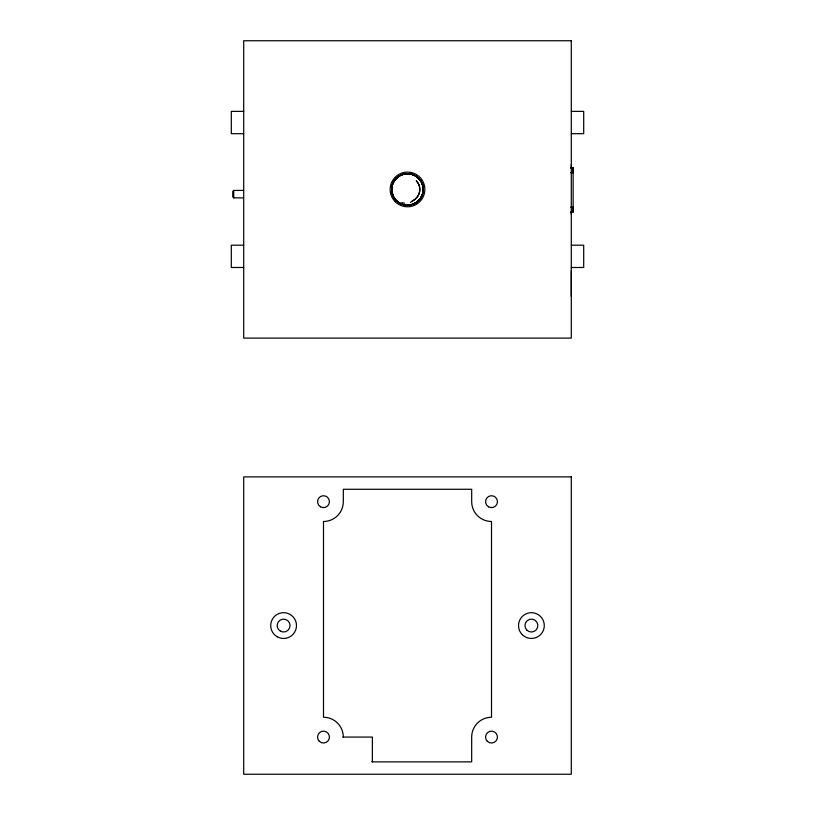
<?xml version="1.0" encoding="UTF-8"?>
<svg xmlns="http://www.w3.org/2000/svg" width="815" height="815" viewBox="0 0 815 815"><rect width="100%" height="100%" fill="white"/><g stroke="black" fill="none" stroke-linecap="round" stroke-linejoin="round"><path stroke-width="1.22" d="M571.295 296.487L571.295 270.712M571.295 214.213L571.295 211.676M571.295 168.461L571.295 164.65M570.653 212.114L573.128 212.114L573.128 207.153L570.632 207.153M570.653 167.809L573.128 167.809L573.128 172.76L570.632 172.76M573.128 169.408L573.128 171.028L573.128 167.809M573.128 212.114L573.128 208.895L573.128 210.627M396.375 200.561A15.801 15.77 -66.9 0 0 407.5 205.166A15.801 15.77 68.1 0 0 418.625 200.561A15.801 15.77 23.1 0 0 423.24 189.437A15.801 15.77 -22 0 0 418.625 178.302A15.801 15.77 -67.1 0 0 407.5 173.697L406.359 174.043C411.106 172.933 416.699 175.796 419.827 179.657L417.677 177.425M391.648 189.457A15.801 15.77 -22 0 0 396.243 200.592A15.801 15.77 -67.6 0 0 407.5 205.166A15.801 15.77 67.4 0 0 418.625 200.561A15.801 15.77 21.3 0 0 423.24 189.437A15.801 15.77 -22.6 0 0 418.625 178.302A15.801 15.77 -68.8 0 0 407.5 173.697A15.801 15.77 67.9 0 0 396.375 178.302L392.942 183.457A15.74 15.74 0 0 0 392.983 195.498L391.76 189.437A15.801 15.77 -22.6 0 0 396.294 200.643A15.801 15.77 -24.3 0 1 391.648 189.6A15.801 15.77 -23.8 0 0 396.314 200.673M394.419 180.686L396.375 178.302A15.801 15.77 67.1 0 1 407.5 173.697A15.801 15.77 -69.4 0 1 418.625 178.302A15.801 15.77 -23.8 0 1 423.24 189.437A15.801 15.77 20.7 0 1 418.625 200.561A15.801 15.77 66.4 0 1 407.5 205.166A15.801 15.77 -68 0 1 396.314 200.5A15.801 15.77 -68.5 0 0 407.5 205.166A15.801 15.77 65.8 0 0 418.625 200.561A15.801 15.77 22.4 0 0 423.24 189.437A15.801 15.77 -24.3 0 0 418.625 178.302A15.801 15.77 -22.8 0 1 423.24 189.549A15.801 15.77 22 0 1 418.594 200.592A15.801 15.77 67.3 0 1 407.378 205.166M243.563 190.425L233.732 190.425L232.744 191.413L232.744 196.863L233.732 197.862L243.563 197.862M414.967 199.563L410.414 202.426M407.5 173.87L409.252 173.799M243.705 111.37L231.307 111.37L231.307 133.68L243.705 133.68M571.295 111.37L583.693 111.37L583.693 133.68L571.295 133.68M243.705 245.193L231.307 245.193L231.307 267.493L243.705 267.493M571.295 245.193L583.693 245.193L583.693 267.493L571.295 267.493M342.789 737.076L372.373 737.076L372.373 761.862M371.834 761.862L471.681 761.862L471.681 737.076A19.825 19.825 0 0 1 491.506 717.251L491.506 521.488A19.825 19.825 0 0 1 471.681 501.663L471.681 489.275L343.319 489.275L343.319 501.663A19.825 19.825 0 0 1 323.494 521.488L323.494 717.251A19.825 19.825 0 0 1 343.319 737.076M401.785 202.66L404.627 203.18M573.128 170.284L573.128 209.638M233.732 190.425L233.732 197.862M391.648 189.406A15.801 15.77 21.3 0 1 396.294 178.22A15.801 15.77 22 0 0 391.648 189.263M396.375 178.302A15.801 15.77 67.6 0 1 407.582 173.697A15.801 15.77 66.7 0 0 396.375 178.302A15.801 15.77 66.1 0 1 407.52 173.697A15.801 15.77 -68.2 0 1 418.655 178.332M396.273 200.622A15.801 15.77 -22.8 0 1 391.648 189.426M407.5 173.697A15.801 15.77 -67.6 0 1 418.676 178.353M416.221 198.147A12.327 12.327 0 0 0 416.221 180.716A12.408 12.368 -22.5 0 1 419.827 189.437A12.408 12.368 22.5 0 1 416.221 198.147A12.408 12.368 67.5 0 1 412.217 200.826M571.295 40.75L243.705 40.75L243.705 338.113L571.295 338.113L571.295 40.75M571.295 476.887L243.705 476.887L243.705 774.25L571.295 774.25L571.295 476.887M395.234 201.702A17.349 17.349 0 0 0 424.258 193.919A17.349 17.349 0 0 0 403.007 172.678A17.349 17.349 0 0 0 395.234 201.702M396.314 178.19A15.801 15.77 23.1 0 0 391.648 189.314A15.801 15.77 22.4 0 1 396.314 178.2M488.531 506.818A5.95 5.95 0 0 0 497.456 501.663A5.95 5.95 0 0 0 488.531 496.518A5.95 5.95 0 0 0 488.531 506.818M319.286 741.283A5.95 5.95 0 0 0 329.24 738.614A5.95 5.95 0 0 0 321.956 731.33A5.95 5.95 0 0 0 319.286 741.283M526.847 630.127A6.439 6.439 0 0 0 537.625 627.234A6.439 6.439 0 0 0 529.73 619.349A6.439 6.439 0 0 0 526.847 630.127M280.38 631.146A6.439 6.439 0 0 0 290.038 625.563A6.439 6.439 0 0 0 280.38 619.991A6.439 6.439 0 0 0 280.38 631.146M522.293 634.681A12.887 12.887 0 0 0 543.85 628.905A12.887 12.887 0 0 0 528.069 613.125A12.887 12.887 0 0 0 522.293 634.681M277.151 636.729A12.887 12.887 0 0 0 296.487 625.563A12.887 12.887 0 0 0 277.151 614.408A12.887 12.887 0 0 0 277.151 636.729M320.519 506.818A5.95 5.95 0 0 0 329.443 501.663A5.95 5.95 0 0 0 320.519 496.518A5.95 5.95 0 0 0 320.519 506.818M487.299 741.283A5.95 5.95 0 0 0 497.252 738.614A5.95 5.95 0 0 0 489.968 731.33A5.95 5.95 0 0 0 487.299 741.283"/></g></svg>
